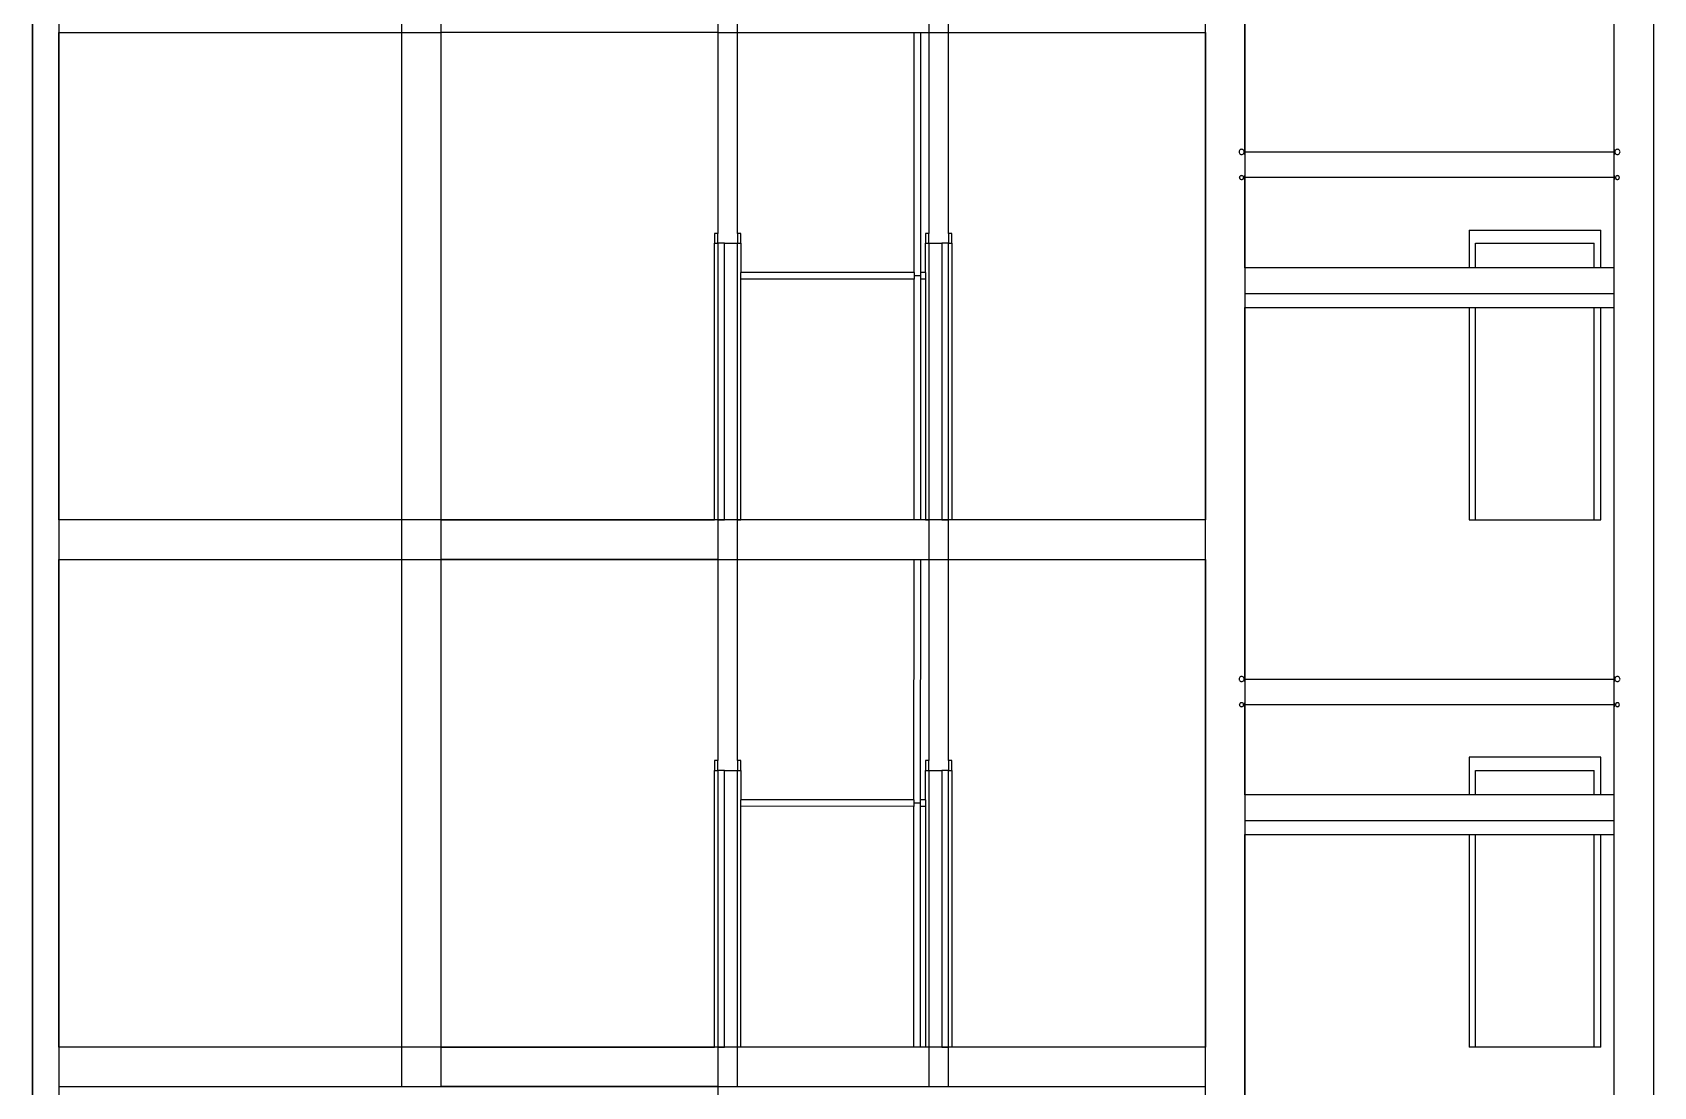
# Model space of a CAD drawing. Header units: millimetres. Extents: x 90964 to 877642, y 656808 to 1438307.
# Drawn here: x 834088 to 846388, y 1229727 to 1237727 of the extents above; entities that cross this region are included whole.
import ezdxf

# ---------------------------------------------------------------- set-up
doc = ezdxf.new("R2010")
doc.units = ezdxf.units.MM
doc.header["$LTSCALE"] = 300
doc.layers.add('ProfileEdges', color=7, linetype='Continuous')
doc.layers.add('SectionCutEdges', color=7, linetype='Continuous')

msp = doc.modelspace()

# ---------------------------------------------------------------- linework, layer by layer
at = {"color": 251}
for p, q in [((840778.1, 1235903.3), (840778.7, 1237726.5)), ((840828.1, 1235903.3), (840828.7, 1237726.5)), ((843288.1, 1236819.6), (846088.1, 1236819.6)), ((846088.1, 1236624.6), (843288.1, 1236624.6)), ((844988.1, 1236226.5), (844988.1, 1235939.6)), ((844988.1, 1236226.5), (845988.1, 1236226.5)), ((845988.1, 1235939.6), (845988.1, 1236226.5)), ((839263.1, 1234026.5), (839263.1, 1236126.5)), ((839438.1, 1234026.5), (839438.1, 1236126.5)), ((839463.1, 1236126.5), (839463.1, 1235903.8)), ((840863.1, 1235903.3), (840863.1, 1236126.5)), ((840888.1, 1236126.5), (840888.1, 1234026.5)), ((841063.1, 1236126.5), (841063.1, 1234026.5)), ((845038.1, 1235939.6), (845038.1, 1236126.5)), ((845038.1, 1236126.5), (845938.1, 1236126.5)), ((845938.1, 1235939.6), (845938.1, 1236126.5)), ((840778.1, 1235903.3), (839463.1, 1235903.8)), ((839463.1, 1235853.8), (839463.1, 1235903.8)), ((840778.1, 1235853.3), (839463.1, 1235853.8)), ((839463.1, 1234026.5), (839463.1, 1235853.8)), ((840777.5, 1234026.5), (840778.1, 1235853.3)), ((840778.1, 1235903.3), (840778.1, 1235878.3)), ((840828.1, 1235878.3), (840778.1, 1235878.3)), ((840778.1, 1235878.3), (840778.1, 1235853.3)), ((840827.5, 1234026.5), (840828.1, 1235853.3)), ((840863.1, 1235903.3), (840828.1, 1235903.3)), ((840828.1, 1235878.3), (840828.1, 1235903.3)), ((840828.1, 1235853.3), (840828.1, 1235878.3)), ((840863.1, 1235853.3), (840828.1, 1235853.3)), ((840863.1, 1235903.3), (840863.1, 1235853.3)), ((840863.1, 1235853.3), (840863.1, 1234026.5)), ((844988.1, 1235639.6), (844988.1, 1234026.5)), ((845038.1, 1234026.5), (845038.1, 1235639.6)), ((845938.1, 1234026.5), (845938.1, 1235639.6)), ((845988.1, 1234026.5), (845988.1, 1235639.6)), ((844988.1, 1234026.5), (845038.1, 1234026.5)), ((845038.1, 1234026.5), (845938.1, 1234026.5)), ((845938.1, 1234026.5), (845988.1, 1234026.5)), ((840776.8, 1231903.3), (840777.4, 1233726.5)), ((840826.8, 1231903.3), (840827.4, 1233726.5)), ((843288.1, 1232819.6), (846088.1, 1232819.6)), ((846088.1, 1232624.6), (843288.1, 1232624.6)), ((845988.1, 1232226.5), (844988.1, 1232226.5)), ((844988.1, 1232226.5), (844988.1, 1231939.6)), ((845988.1, 1231939.6), (845988.1, 1232226.5)), ((839263.1, 1230026.5), (839263.1, 1232126.5)), ((839438.1, 1230026.5), (839438.1, 1232126.5)), ((839463.1, 1232126.5), (839463.1, 1231903.8)), ((840863.1, 1231903.3), (840863.1, 1232126.5)), ((840888.1, 1232126.5), (840888.1, 1230026.5)), ((841063.1, 1232126.5), (841063.1, 1230026.5)), ((845038.1, 1231939.6), (845038.1, 1232126.5)), ((845038.1, 1232126.5), (845938.1, 1232126.5)), ((845938.1, 1231939.6), (845938.1, 1232126.5)), ((840776.8, 1231903.3), (839463.1, 1231903.8)), ((839463.1, 1231853.8), (839463.1, 1231903.8)), ((840776.8, 1231853.3), (839463.1, 1231853.8)), ((839463.1, 1230026.5), (839463.1, 1231853.8)), ((840776.2, 1230026.5), (840776.8, 1231853.3)), ((840776.8, 1231903.3), (840776.8, 1231878.3)), ((840826.8, 1231878.3), (840776.8, 1231878.3)), ((840776.8, 1231878.3), (840776.8, 1231853.3)), ((840826.2, 1230026.5), (840826.8, 1231853.3)), ((840863.1, 1231903.3), (840826.8, 1231903.3)), ((840826.8, 1231878.3), (840826.8, 1231903.3)), ((840826.8, 1231853.3), (840826.8, 1231878.3)), ((840863.1, 1231853.3), (840826.8, 1231853.3)), ((840863.1, 1231903.3), (840863.1, 1231853.3)), ((840863.1, 1231853.3), (840863.1, 1230026.5)), ((844988.1, 1231639.6), (844988.1, 1230026.5)), ((845038.1, 1230026.5), (845038.1, 1231639.6)), ((845938.1, 1230026.5), (845938.1, 1231639.6)), ((845988.1, 1230026.5), (845988.1, 1231639.6)), ((845038.1, 1230026.5), (844988.1, 1230026.5)), ((845938.1, 1230026.5), (845038.1, 1230026.5)), ((845988.1, 1230026.5), (845938.1, 1230026.5))]:
    msp.add_line(p, q, dxfattribs=at)
at = {"layer": 'ProfileEdges'}
for points in [[(846088.1, 1265726.5), (846388.1, 1265726.5), (846388.1, 1181026.5), (846088.1, 1181026.5)], [(842988.1, 1261726.5), (843288.1, 1261726.5), (843288.1, 1181026.5), (842988.1, 1181026.5)], [(834088.1, 1259226.5), (834288.1, 1259226.5), (834288.1, 1181026.5), (834088.1, 1181026.5)], [(846088.1, 1235939.6), (843288.1, 1235939.6), (843288.1, 1235744.6), (846088.1, 1235744.6)], [(842988.1, 1234026.6), (834288.1, 1234026.5), (834288.1, 1233726.5), (842988.1, 1233726.6)], [(846088.1, 1231939.6), (843288.1, 1231939.6), (843288.1, 1231744.6), (846088.1, 1231744.6)], [(842988.1, 1230026.6), (834288.1, 1230026.5), (834288.1, 1229726.5), (842988.1, 1229726.6)]]:
    msp.add_lwpolyline(points, close=True, dxfattribs=at)
at = {"layer": 'SectionCutEdges', "color": 251}
for p, q in [((834088.1, 1259226.5), (834088.1, 1181026.5)), ((843288.1, 1236838.9), (843288.1, 1239639.6)), ((846088.1, 1236838.9), (846088.1, 1239639.6)), ((834288.1, 1238026.5), (834288.1, 1237726.5)), ((836888.1, 1238026.5), (836888.1, 1237726.5)), ((837188.1, 1237726.5), (837188.1, 1238026.5)), ((839288.1, 1238026.5), (839288.1, 1237726.5)), ((839438.1, 1237726.5), (839438.1, 1238026.5)), ((840888.1, 1238026.5), (840888.1, 1237726.5)), ((841038.1, 1237726.5), (841038.1, 1238026.5)), ((842988.1, 1237726.5), (842988.1, 1238026.5)), ((834288.1, 1234026.5), (834288.1, 1237726.5)), ((834288.1, 1237726.5), (836888.1, 1237726.5)), ((836888.1, 1237726.5), (836888.1, 1234026.5)), ((836888.1, 1237726.5), (837188.1, 1237726.5)), ((837188.1, 1234026.5), (837188.1, 1237726.5)), ((839288.1, 1237726.5), (837188.1, 1237726.5)), ((839288.1, 1237726.5), (839288.1, 1236201.5)), ((839288.1, 1237726.5), (839438.1, 1237726.5)), ((839438.1, 1236201.5), (839438.1, 1237726.5)), ((839438.1, 1237726.5), (840778.7, 1237726.5)), ((840778.7, 1237726.5), (840828.7, 1237726.5)), ((840828.7, 1237726.5), (840888.1, 1237726.5)), ((840888.1, 1237726.5), (840888.1, 1236201.5)), ((840888.1, 1237726.5), (841038.1, 1237726.5)), ((841038.1, 1236201.5), (841038.1, 1237726.5)), ((841038.1, 1237726.5), (842988.1, 1237726.5)), ((842988.1, 1237726.5), (842988.1, 1234026.5)), ((843243.4, 1236824.7), (843242.7, 1236819.6)), ((843242.7, 1236819.6), (843243.4, 1236814.4)), ((843245.4, 1236829.6), (843243.4, 1236824.7)), ((843243.4, 1236814.4), (843245.4, 1236809.6)), ((843248.6, 1236833.7), (843245.4, 1236829.6)), ((843245.4, 1236809.6), (843248.6, 1236805.4)), ((843252.7, 1236836.9), (843248.6, 1236833.7)), ((843248.6, 1236805.4), (843252.7, 1236802.2)), ((843257.5, 1236838.9), (843252.7, 1236836.9)), ((843252.7, 1236802.2), (843257.5, 1236800.3)), ((843262.7, 1236839.6), (843257.5, 1236838.9)), ((843257.5, 1236800.3), (843262.7, 1236799.6)), ((843267.9, 1236838.9), (843262.7, 1236839.6)), ((843262.7, 1236799.6), (843267.9, 1236800.3)), ((843272.7, 1236836.9), (843267.9, 1236838.9)), ((843267.9, 1236800.3), (843272.7, 1236802.2)), ((843276.9, 1236833.7), (843272.7, 1236836.9)), ((843272.7, 1236802.2), (843276.9, 1236805.4)), ((843280, 1236829.6), (843276.9, 1236833.7)), ((843276.9, 1236805.4), (843280, 1236809.6)), ((843282, 1236824.7), (843280, 1236829.6)), ((843280, 1236809.6), (843282, 1236814.4)), ((843282.7, 1236819.6), (843282, 1236824.7)), ((843282, 1236814.4), (843282.7, 1236819.6)), ((843288.1, 1236836.9), (843288.1, 1236838.9)), ((843288.1, 1236833.7), (843288.1, 1236836.9)), ((843288.1, 1236829.6), (843288.1, 1236833.7)), ((843288.1, 1236824.7), (843288.1, 1236829.6)), ((843288.1, 1236819.6), (843288.1, 1236824.7)), ((843288.1, 1236814.4), (843288.1, 1236819.6)), ((843288.1, 1236809.6), (843288.1, 1236814.4)), ((843288.1, 1236805.4), (843288.1, 1236809.6)), ((843288.1, 1236802.2), (843288.1, 1236805.4)), ((843288.1, 1236800.3), (843288.1, 1236802.2)), ((843288.1, 1236800.3), (843288.1, 1236639.6)), ((846088.1, 1236838.9), (846088.1, 1236836.9)), ((846088.1, 1236836.9), (846088.1, 1236833.7)), ((846088.1, 1236833.7), (846088.1, 1236829.6)), ((846088.1, 1236829.6), (846088.1, 1236824.7)), ((846088.1, 1236824.7), (846088.1, 1236819.6)), ((846088.1, 1236819.6), (846088.1, 1236814.4)), ((846088.1, 1236814.4), (846088.1, 1236809.6)), ((846088.1, 1236809.6), (846088.1, 1236805.4)), ((846088.1, 1236805.4), (846088.1, 1236802.2)), ((846088.1, 1236802.2), (846088.1, 1236800.3)), ((846088.1, 1236639.5), (846088.1, 1236800.3)), ((846094.2, 1236824.7), (846093.5, 1236819.6)), ((846093.5, 1236819.6), (846094.2, 1236814.4)), ((846096.2, 1236829.6), (846094.2, 1236824.7)), ((846094.2, 1236814.4), (846096.2, 1236809.6)), ((846099.4, 1236833.7), (846096.2, 1236829.6)), ((846096.2, 1236809.6), (846099.4, 1236805.4)), ((846103.5, 1236836.9), (846099.4, 1236833.7)), ((846099.4, 1236805.4), (846103.5, 1236802.2)), ((846108.3, 1236838.9), (846103.5, 1236836.9)), ((846103.5, 1236802.2), (846108.3, 1236800.3)), ((846113.5, 1236839.6), (846108.3, 1236838.9)), ((846108.3, 1236800.3), (846113.5, 1236799.6)), ((846118.7, 1236838.9), (846113.5, 1236839.6)), ((846113.5, 1236799.6), (846118.7, 1236800.3)), ((846123.5, 1236836.9), (846118.7, 1236838.9)), ((846118.7, 1236800.3), (846123.5, 1236802.2)), ((846127.7, 1236833.7), (846123.5, 1236836.9)), ((846123.5, 1236802.2), (846127.7, 1236805.4)), ((846130.8, 1236829.6), (846127.7, 1236833.7)), ((846127.7, 1236805.4), (846130.8, 1236809.6)), ((846132.8, 1236824.7), (846130.8, 1236829.6)), ((846130.8, 1236809.6), (846132.8, 1236814.4)), ((846133.5, 1236819.6), (846132.8, 1236824.7)), ((846132.8, 1236814.4), (846133.5, 1236819.6)), ((843247.7, 1236624.6), (843248.2, 1236628.5)), ((843248.2, 1236620.7), (843247.7, 1236624.6)), ((843248.2, 1236628.5), (843249.7, 1236632.1)), ((843249.7, 1236617.1), (843248.2, 1236620.7)), ((843252.1, 1236635.2), (843249.7, 1236632.1)), ((843249.7, 1236617.1), (843252.1, 1236614)), ((843255.2, 1236637.6), (843252.1, 1236635.2)), ((843252.1, 1236614), (843255.2, 1236611.6)), ((843258.8, 1236639.1), (843255.2, 1236637.6)), ((843255.2, 1236611.6), (843258.8, 1236610.1)), ((843262.7, 1236639.6), (843258.8, 1236639.1)), ((843258.8, 1236610.1), (843262.7, 1236609.6)), ((843266.6, 1236639.1), (843262.7, 1236639.6)), ((843262.7, 1236609.6), (843266.6, 1236610.1)), ((843270.2, 1236637.6), (843266.6, 1236639.1)), ((843266.6, 1236610.1), (843270.2, 1236611.6)), ((843273.3, 1236635.2), (843270.2, 1236637.6)), ((843270.2, 1236611.6), (843273.3, 1236614)), ((843275.7, 1236632.1), (843273.3, 1236635.2)), ((843273.3, 1236614), (843275.7, 1236617.1)), ((843277.2, 1236628.5), (843275.7, 1236632.1)), ((843275.7, 1236617.1), (843277.2, 1236620.7)), ((843277.7, 1236624.6), (843277.2, 1236628.5)), ((843277.7, 1236624.6), (843277.2, 1236620.7)), ((843288.1, 1236639.6), (843288.1, 1236639.5)), ((843288.1, 1236639.1), (843288.1, 1236639.5)), ((843288.1, 1236637.6), (843288.1, 1236639.1)), ((843288.1, 1236635.2), (843288.1, 1236637.6)), ((843288.1, 1236632.1), (843288.1, 1236635.2)), ((843288.1, 1236628.5), (843288.1, 1236632.1)), ((843288.1, 1236624.6), (843288.1, 1236628.5)), ((843288.1, 1236620.7), (843288.1, 1236624.6)), ((843288.1, 1236617.1), (843288.1, 1236620.7)), ((843288.1, 1236614), (843288.1, 1236617.1)), ((843288.1, 1236611.6), (843288.1, 1236614)), ((843288.1, 1236610.1), (843288.1, 1236611.6)), ((843288.1, 1236609.6), (843288.1, 1236610.1)), ((843288.1, 1235939.6), (843288.1, 1236609.6)), ((843288.1, 1236609.6), (843288.1, 1236609.6)), ((846088.1, 1236639.5), (846088.1, 1236639.1)), ((846088.1, 1236637.6), (846088.1, 1236639.1)), ((846088.1, 1236637.6), (846088.1, 1236635.2)), ((846088.1, 1236635.2), (846088.1, 1236632.1)), ((846088.1, 1236632.1), (846088.1, 1236628.5)), ((846088.1, 1236628.5), (846088.1, 1236624.6)), ((846088.1, 1236624.6), (846088.1, 1236620.7)), ((846088.1, 1236620.7), (846088.1, 1236617.1)), ((846088.1, 1236617.1), (846088.1, 1236614)), ((846088.1, 1236614), (846088.1, 1236611.6)), ((846088.1, 1236611.6), (846088.1, 1236610.1)), ((846088.1, 1236610.1), (846088.1, 1236609.6)), ((846088.1, 1235939.6), (846088.1, 1236609.6)), ((846099, 1236628.5), (846098.5, 1236624.6)), ((846098.5, 1236624.6), (846099, 1236620.7)), ((846100.5, 1236632.1), (846099, 1236628.5)), ((846099, 1236620.7), (846100.5, 1236617.1)), ((846102.9, 1236635.2), (846100.5, 1236632.1)), ((846100.5, 1236617.1), (846102.9, 1236614)), ((846106, 1236637.6), (846102.9, 1236635.2)), ((846102.9, 1236614), (846106, 1236611.6)), ((846109.6, 1236639.1), (846106, 1236637.6)), ((846106, 1236611.6), (846109.6, 1236610.1)), ((846113.5, 1236639.6), (846109.6, 1236639.1)), ((846109.6, 1236610.1), (846113.5, 1236609.6)), ((846117.4, 1236639.1), (846113.5, 1236639.6)), ((846113.5, 1236609.6), (846117.4, 1236610.1)), ((846121, 1236637.6), (846117.4, 1236639.1)), ((846117.4, 1236610.1), (846121, 1236611.6)), ((846124.1, 1236635.2), (846121, 1236637.6)), ((846121, 1236611.6), (846124.1, 1236614)), ((846126.5, 1236632.1), (846124.1, 1236635.2)), ((846124.1, 1236614), (846126.5, 1236617.1)), ((846128, 1236628.5), (846126.5, 1236632.1)), ((846126.5, 1236617.1), (846128, 1236620.7)), ((846128.5, 1236624.6), (846128, 1236628.5)), ((846128, 1236620.7), (846128.5, 1236624.6)), ((839288.1, 1236201.5), (839263.1, 1236201.5)), ((839263.1, 1236201.5), (839263.1, 1236126.5)), ((839288.1, 1236126.5), (839288.1, 1236201.5)), ((839463.1, 1236201.5), (839438.1, 1236201.5)), ((839438.1, 1236201.5), (839438.1, 1236126.5)), ((839463.1, 1236126.5), (839463.1, 1236201.5)), ((840888.1, 1236201.5), (840863.1, 1236201.5)), ((840863.1, 1236201.5), (840863.1, 1236126.5)), ((840888.1, 1236126.5), (840888.1, 1236201.5)), ((841063.1, 1236201.5), (841038.1, 1236201.5)), ((841038.1, 1236201.5), (841038.1, 1236126.5)), ((841063.1, 1236126.5), (841063.1, 1236201.5)), ((839263.1, 1236126.5), (839288.1, 1236126.5)), ((839288.1, 1236126.5), (839288.1, 1234026.5)), ((839338.1, 1236126.5), (839288.1, 1236126.5)), ((839338.1, 1234026.5), (839338.1, 1236126.5)), ((839338.1, 1236126.5), (839438.1, 1236126.5)), ((839438.1, 1236126.5), (839463.1, 1236126.5)), ((840863.1, 1236126.5), (840888.1, 1236126.5)), ((840888.1, 1236126.5), (840988.1, 1236126.5)), ((840988.1, 1236126.5), (840988.1, 1234026.5)), ((841038.1, 1236126.5), (840988.1, 1236126.5)), ((841038.1, 1234026.5), (841038.1, 1236126.5)), ((841038.1, 1236126.5), (841063.1, 1236126.5)), ((843288.1, 1235939.6), (843288.1, 1235639.6)), ((844372.2, 1235939.6), (843288.1, 1235939.6)), ((844988.1, 1235939.6), (844372.2, 1235939.6)), ((845038.1, 1235939.6), (844988.1, 1235939.6)), ((845938.1, 1235939.6), (845038.1, 1235939.6)), ((845988.1, 1235939.6), (845938.1, 1235939.6)), ((846088.1, 1235939.6), (845988.1, 1235939.6)), ((846088.1, 1235639.6), (846088.1, 1235939.6)), ((843288.1, 1232838.9), (843288.1, 1235639.6)), ((843288.1, 1235639.6), (844385.5, 1235639.6)), ((844385.5, 1235639.6), (844988.1, 1235639.6)), ((844988.1, 1235639.6), (845038.1, 1235639.6)), ((845038.1, 1235639.6), (845938.1, 1235639.6)), ((845938.1, 1235639.6), (845988.1, 1235639.6)), ((845988.1, 1235639.6), (846088.1, 1235639.6)), ((846088.1, 1232838.9), (846088.1, 1235639.6)), ((834288.1, 1234026.5), (834288.1, 1233726.5)), ((836888.1, 1234026.5), (834288.1, 1234026.5)), ((836888.1, 1234026.5), (836888.1, 1233726.5)), ((837188.1, 1234026.5), (836888.1, 1234026.5)), ((837188.1, 1233726.5), (837188.1, 1234026.5)), ((837188.1, 1234026.5), (839263.1, 1234026.5)), ((839288.1, 1234026.5), (839263.1, 1234026.5)), ((839288.1, 1234026.5), (839338.1, 1234026.5)), ((839288.1, 1234026.5), (839288.1, 1233726.5)), ((839438.1, 1234026.5), (839338.1, 1234026.5)), ((839438.1, 1234026.5), (839463.1, 1234026.5)), ((839438.1, 1233726.5), (839438.1, 1234026.5)), ((840777.5, 1234026.5), (839463.1, 1234026.5)), ((840827.5, 1234026.5), (840777.5, 1234026.5)), ((840863.1, 1234026.5), (840827.5, 1234026.5)), ((840863.1, 1234026.5), (840888.1, 1234026.5)), ((840988.1, 1234026.5), (840888.1, 1234026.5)), ((840888.1, 1234026.5), (840888.1, 1233726.5)), ((840988.1, 1234026.5), (841038.1, 1234026.5)), ((841063.1, 1234026.5), (841038.1, 1234026.5)), ((841038.1, 1233726.5), (841038.1, 1234026.5)), ((842988.1, 1234026.5), (841063.1, 1234026.5)), ((842988.1, 1233726.5), (842988.1, 1234026.5)), ((834288.1, 1230026.5), (834288.1, 1233726.5)), ((834288.1, 1233726.5), (836888.1, 1233726.5)), ((836888.1, 1233726.5), (836888.1, 1230026.5)), ((836888.1, 1233726.5), (837188.1, 1233726.5)), ((837188.1, 1230026.5), (837188.1, 1233726.5)), ((839288.1, 1233726.5), (837188.1, 1233726.5)), ((839288.1, 1233726.5), (839288.1, 1232201.5)), ((839288.1, 1233726.5), (839438.1, 1233726.5)), ((839438.1, 1232201.5), (839438.1, 1233726.5)), ((839438.1, 1233726.5), (840777.4, 1233726.5)), ((840777.4, 1233726.5), (840827.4, 1233726.5)), ((840827.4, 1233726.5), (840888.1, 1233726.5)), ((840888.1, 1233726.5), (840888.1, 1232201.5)), ((840888.1, 1233726.5), (841038.1, 1233726.5)), ((841038.1, 1232201.5), (841038.1, 1233726.5)), ((841038.1, 1233726.5), (842988.1, 1233726.5)), ((842988.1, 1233726.5), (842988.1, 1230026.5)), ((843245.4, 1232829.6), (843243.4, 1232824.7)), ((843248.6, 1232833.7), (843245.4, 1232829.6)), ((843252.7, 1232836.9), (843248.6, 1232833.7)), ((843257.5, 1232838.9), (843252.7, 1232836.9)), ((843262.7, 1232839.6), (843257.5, 1232838.9)), ((843267.9, 1232838.9), (843262.7, 1232839.6)), ((843272.7, 1232836.9), (843267.9, 1232838.9)), ((843276.9, 1232833.7), (843272.7, 1232836.9)), ((843280, 1232829.6), (843276.9, 1232833.7)), ((843282, 1232824.7), (843280, 1232829.6)), ((843288.1, 1232836.9), (843288.1, 1232838.9)), ((843288.1, 1232833.7), (843288.1, 1232836.9)), ((843288.1, 1232829.6), (843288.1, 1232833.7)), ((843288.1, 1232824.7), (843288.1, 1232829.6)), ((846088.1, 1232838.9), (846088.1, 1232836.9)), ((846088.1, 1232836.9), (846088.1, 1232833.7)), ((846088.1, 1232833.7), (846088.1, 1232829.6)), ((846088.1, 1232829.6), (846088.1, 1232824.7)), ((846096.2, 1232829.6), (846094.2, 1232824.7)), ((846099.4, 1232833.7), (846096.2, 1232829.6)), ((846103.5, 1232836.9), (846099.4, 1232833.7)), ((846108.3, 1232838.9), (846103.5, 1232836.9)), ((846113.5, 1232839.6), (846108.3, 1232838.9)), ((846118.7, 1232838.9), (846113.5, 1232839.6)), ((846123.5, 1232836.9), (846118.7, 1232838.9)), ((846127.7, 1232833.7), (846123.5, 1232836.9)), ((846130.8, 1232829.6), (846127.7, 1232833.7)), ((846132.8, 1232824.7), (846130.8, 1232829.6)), ((843243.4, 1232824.7), (843242.7, 1232819.6)), ((843242.7, 1232819.6), (843243.4, 1232814.4)), ((843243.4, 1232814.4), (843245.4, 1232809.6)), ((843245.4, 1232809.6), (843248.6, 1232805.4)), ((843248.6, 1232805.4), (843252.7, 1232802.2)), ((843252.7, 1232802.2), (843257.5, 1232800.3)), ((843257.5, 1232800.3), (843262.7, 1232799.6)), ((843262.7, 1232799.6), (843267.9, 1232800.3)), ((843267.9, 1232800.3), (843272.7, 1232802.2)), ((843272.7, 1232802.2), (843276.9, 1232805.4)), ((843276.9, 1232805.4), (843280, 1232809.6)), ((843280, 1232809.6), (843282, 1232814.4)), ((843282.7, 1232819.6), (843282, 1232824.7)), ((843282, 1232814.4), (843282.7, 1232819.6)), ((843288.1, 1232819.6), (843288.1, 1232824.7)), ((843288.1, 1232814.4), (843288.1, 1232819.6)), ((843288.1, 1232809.6), (843288.1, 1232814.4)), ((843288.1, 1232805.4), (843288.1, 1232809.6)), ((843288.1, 1232802.2), (843288.1, 1232805.4)), ((843288.1, 1232800.3), (843288.1, 1232802.2)), ((843288.1, 1232800.3), (843288.1, 1232639.6)), ((846088.1, 1232824.7), (846088.1, 1232819.6)), ((846088.1, 1232819.6), (846088.1, 1232814.4)), ((846088.1, 1232814.4), (846088.1, 1232809.6)), ((846088.1, 1232809.6), (846088.1, 1232805.4)), ((846088.1, 1232805.4), (846088.1, 1232802.2)), ((846088.1, 1232802.2), (846088.1, 1232800.3)), ((846088.1, 1232639.5), (846088.1, 1232800.3)), ((846094.2, 1232824.7), (846093.5, 1232819.6)), ((846093.5, 1232819.6), (846094.2, 1232814.4)), ((846094.2, 1232814.4), (846096.2, 1232809.6)), ((846096.2, 1232809.6), (846099.4, 1232805.4)), ((846099.4, 1232805.4), (846103.5, 1232802.2)), ((846103.5, 1232802.2), (846108.3, 1232800.3)), ((846108.3, 1232800.3), (846113.5, 1232799.6)), ((846113.5, 1232799.6), (846118.7, 1232800.3)), ((846118.7, 1232800.3), (846123.5, 1232802.2)), ((846123.5, 1232802.2), (846127.7, 1232805.4)), ((846127.7, 1232805.4), (846130.8, 1232809.6)), ((846130.8, 1232809.6), (846132.8, 1232814.4)), ((846133.5, 1232819.6), (846132.8, 1232824.7)), ((846132.8, 1232814.4), (846133.5, 1232819.6)), ((843247.7, 1232624.6), (843248.2, 1232628.5)), ((843248.2, 1232620.7), (843247.7, 1232624.6)), ((843248.2, 1232628.5), (843249.7, 1232632.1)), ((843249.7, 1232617.1), (843248.2, 1232620.7)), ((843252.1, 1232635.2), (843249.7, 1232632.1)), ((843249.7, 1232617.1), (843252.1, 1232614)), ((843255.2, 1232637.6), (843252.1, 1232635.2)), ((843252.1, 1232614), (843255.2, 1232611.6)), ((843258.8, 1232639.1), (843255.2, 1232637.6)), ((843255.2, 1232611.6), (843258.8, 1232610.1)), ((843262.7, 1232639.6), (843258.8, 1232639.1)), ((843258.8, 1232610.1), (843262.7, 1232609.6)), ((843266.6, 1232639.1), (843262.7, 1232639.6)), ((843262.7, 1232609.6), (843266.6, 1232610.1)), ((843270.2, 1232637.6), (843266.6, 1232639.1)), ((843266.6, 1232610.1), (843270.2, 1232611.6)), ((843273.3, 1232635.2), (843270.2, 1232637.6)), ((843270.2, 1232611.6), (843273.3, 1232614)), ((843275.7, 1232632.1), (843273.3, 1232635.2)), ((843273.3, 1232614), (843275.7, 1232617.1)), ((843277.2, 1232628.5), (843275.7, 1232632.1)), ((843275.7, 1232617.1), (843277.2, 1232620.7)), ((843277.7, 1232624.6), (843277.2, 1232628.5)), ((843277.7, 1232624.6), (843277.2, 1232620.7)), ((843288.1, 1232639.6), (843288.1, 1232639.5)), ((843288.1, 1232639.1), (843288.1, 1232639.5)), ((843288.1, 1232637.6), (843288.1, 1232639.1)), ((843288.1, 1232635.2), (843288.1, 1232637.6)), ((843288.1, 1232632.1), (843288.1, 1232635.2)), ((843288.1, 1232628.5), (843288.1, 1232632.1)), ((843288.1, 1232624.6), (843288.1, 1232628.5)), ((843288.1, 1232620.7), (843288.1, 1232624.6)), ((843288.1, 1232617.1), (843288.1, 1232620.7)), ((843288.1, 1232614), (843288.1, 1232617.1)), ((843288.1, 1232611.6), (843288.1, 1232614)), ((843288.1, 1232610.1), (843288.1, 1232611.6)), ((843288.1, 1232609.6), (843288.1, 1232610.1)), ((843288.1, 1231939.6), (843288.1, 1232609.6)), ((843288.1, 1232609.6), (843288.1, 1232609.6)), ((846088.1, 1232639.5), (846088.1, 1232639.1)), ((846088.1, 1232637.6), (846088.1, 1232639.1)), ((846088.1, 1232637.6), (846088.1, 1232635.2)), ((846088.1, 1232635.2), (846088.1, 1232632.1)), ((846088.1, 1232632.1), (846088.1, 1232628.5)), ((846088.1, 1232628.5), (846088.1, 1232624.6)), ((846088.1, 1232624.6), (846088.1, 1232620.7)), ((846088.1, 1232620.7), (846088.1, 1232617.1)), ((846088.1, 1232617.1), (846088.1, 1232614)), ((846088.1, 1232614), (846088.1, 1232611.6)), ((846088.1, 1232611.6), (846088.1, 1232610.1)), ((846088.1, 1232610.1), (846088.1, 1232609.6)), ((846088.1, 1231939.6), (846088.1, 1232609.6)), ((846099, 1232628.5), (846098.5, 1232624.6)), ((846098.5, 1232624.6), (846099, 1232620.7)), ((846100.5, 1232632.1), (846099, 1232628.5)), ((846099, 1232620.7), (846100.5, 1232617.1)), ((846102.9, 1232635.2), (846100.5, 1232632.1)), ((846100.5, 1232617.1), (846102.9, 1232614)), ((846106, 1232637.6), (846102.9, 1232635.2)), ((846102.9, 1232614), (846106, 1232611.6)), ((846109.6, 1232639.1), (846106, 1232637.6)), ((846106, 1232611.6), (846109.6, 1232610.1)), ((846113.5, 1232639.6), (846109.6, 1232639.1)), ((846109.6, 1232610.1), (846113.5, 1232609.6)), ((846117.4, 1232639.1), (846113.5, 1232639.6)), ((846113.5, 1232609.6), (846117.4, 1232610.1)), ((846121, 1232637.6), (846117.4, 1232639.1)), ((846117.4, 1232610.1), (846121, 1232611.6)), ((846124.1, 1232635.2), (846121, 1232637.6)), ((846121, 1232611.6), (846124.1, 1232614)), ((846126.5, 1232632.1), (846124.1, 1232635.2)), ((846124.1, 1232614), (846126.5, 1232617.1)), ((846128, 1232628.5), (846126.5, 1232632.1)), ((846126.5, 1232617.1), (846128, 1232620.7)), ((846128.5, 1232624.6), (846128, 1232628.5)), ((846128, 1232620.7), (846128.5, 1232624.6)), ((839288.1, 1232201.5), (839263.1, 1232201.5)), ((839263.1, 1232201.5), (839263.1, 1232126.5)), ((839263.1, 1232126.5), (839288.1, 1232126.5)), ((839288.1, 1232126.5), (839288.1, 1232201.5)), ((839288.1, 1232126.5), (839288.1, 1230026.5)), ((839338.1, 1232126.5), (839288.1, 1232126.5)), ((839338.1, 1230026.5), (839338.1, 1232126.5)), ((839338.1, 1232126.5), (839438.1, 1232126.5)), ((839463.1, 1232201.5), (839438.1, 1232201.5)), ((839438.1, 1232201.5), (839438.1, 1232126.5)), ((839438.1, 1232126.5), (839463.1, 1232126.5)), ((839463.1, 1232126.5), (839463.1, 1232201.5)), ((840888.1, 1232201.5), (840863.1, 1232201.5)), ((840863.1, 1232201.5), (840863.1, 1232126.5)), ((840863.1, 1232126.5), (840888.1, 1232126.5)), ((840888.1, 1232126.5), (840888.1, 1232201.5)), ((840888.1, 1232126.5), (840988.1, 1232126.5)), ((840988.1, 1232126.5), (840988.1, 1230026.5)), ((841038.1, 1232126.5), (840988.1, 1232126.5)), ((841063.1, 1232201.5), (841038.1, 1232201.5)), ((841038.1, 1232201.5), (841038.1, 1232126.5)), ((841038.1, 1230026.5), (841038.1, 1232126.5)), ((841038.1, 1232126.5), (841063.1, 1232126.5)), ((841063.1, 1232126.5), (841063.1, 1232201.5)), ((843288.1, 1231939.6), (843288.1, 1231639.6)), ((844549.3, 1231939.6), (843288.1, 1231939.6)), ((844988.1, 1231939.6), (844549.3, 1231939.6)), ((845038.1, 1231939.6), (844988.1, 1231939.6)), ((845938.1, 1231939.6), (845038.1, 1231939.6)), ((845988.1, 1231939.6), (845938.1, 1231939.6)), ((846088.1, 1231939.6), (845988.1, 1231939.6)), ((846088.1, 1231639.6), (846088.1, 1231939.6)), ((843288.1, 1228838.9), (843288.1, 1231639.6)), ((843288.1, 1231639.6), (844562.5, 1231639.6)), ((844562.5, 1231639.6), (844988.1, 1231639.6)), ((844988.1, 1231639.6), (845038.1, 1231639.6)), ((845038.1, 1231639.6), (845938.1, 1231639.6)), ((845938.1, 1231639.6), (845988.1, 1231639.6)), ((845988.1, 1231639.6), (846088.1, 1231639.6)), ((846088.1, 1228838.9), (846088.1, 1231639.6)), ((834288.1, 1230026.5), (834288.1, 1229726.5)), ((836888.1, 1230026.5), (834288.1, 1230026.5)), ((836888.1, 1230026.5), (836888.1, 1229726.5)), ((837188.1, 1230026.5), (836888.1, 1230026.5)), ((837188.1, 1229726.5), (837188.1, 1230026.5)), ((837188.1, 1230026.5), (839263.1, 1230026.5)), ((839288.1, 1230026.5), (839263.1, 1230026.5)), ((839288.1, 1230026.5), (839338.1, 1230026.5)), ((839288.1, 1230026.5), (839288.1, 1229726.5)), ((839438.1, 1230026.5), (839338.1, 1230026.5)), ((839463.1, 1230026.5), (839438.1, 1230026.5)), ((839438.1, 1229726.5), (839438.1, 1230026.5)), ((840776.2, 1230026.5), (839463.1, 1230026.5)), ((840826.2, 1230026.5), (840776.2, 1230026.5)), ((840863.1, 1230026.5), (840826.2, 1230026.5)), ((840888.1, 1230026.5), (840863.1, 1230026.5)), ((840988.1, 1230026.5), (840888.1, 1230026.5)), ((840888.1, 1230026.5), (840888.1, 1229726.5)), ((840988.1, 1230026.5), (841038.1, 1230026.5)), ((841063.1, 1230026.5), (841038.1, 1230026.5)), ((841038.1, 1229726.5), (841038.1, 1230026.5)), ((842988.1, 1230026.5), (841063.1, 1230026.5)), ((842988.1, 1229726.5), (842988.1, 1230026.5)), ((839288.1, 1229726.5), (837188.1, 1229726.5)), ((839288.1, 1229726.5), (839288.1, 1228201.5)), ((839288.1, 1229726.5), (839438.1, 1229726.5))]:
    msp.add_line(p, q, dxfattribs=at)

doc.saveas('drawing.dxf')
